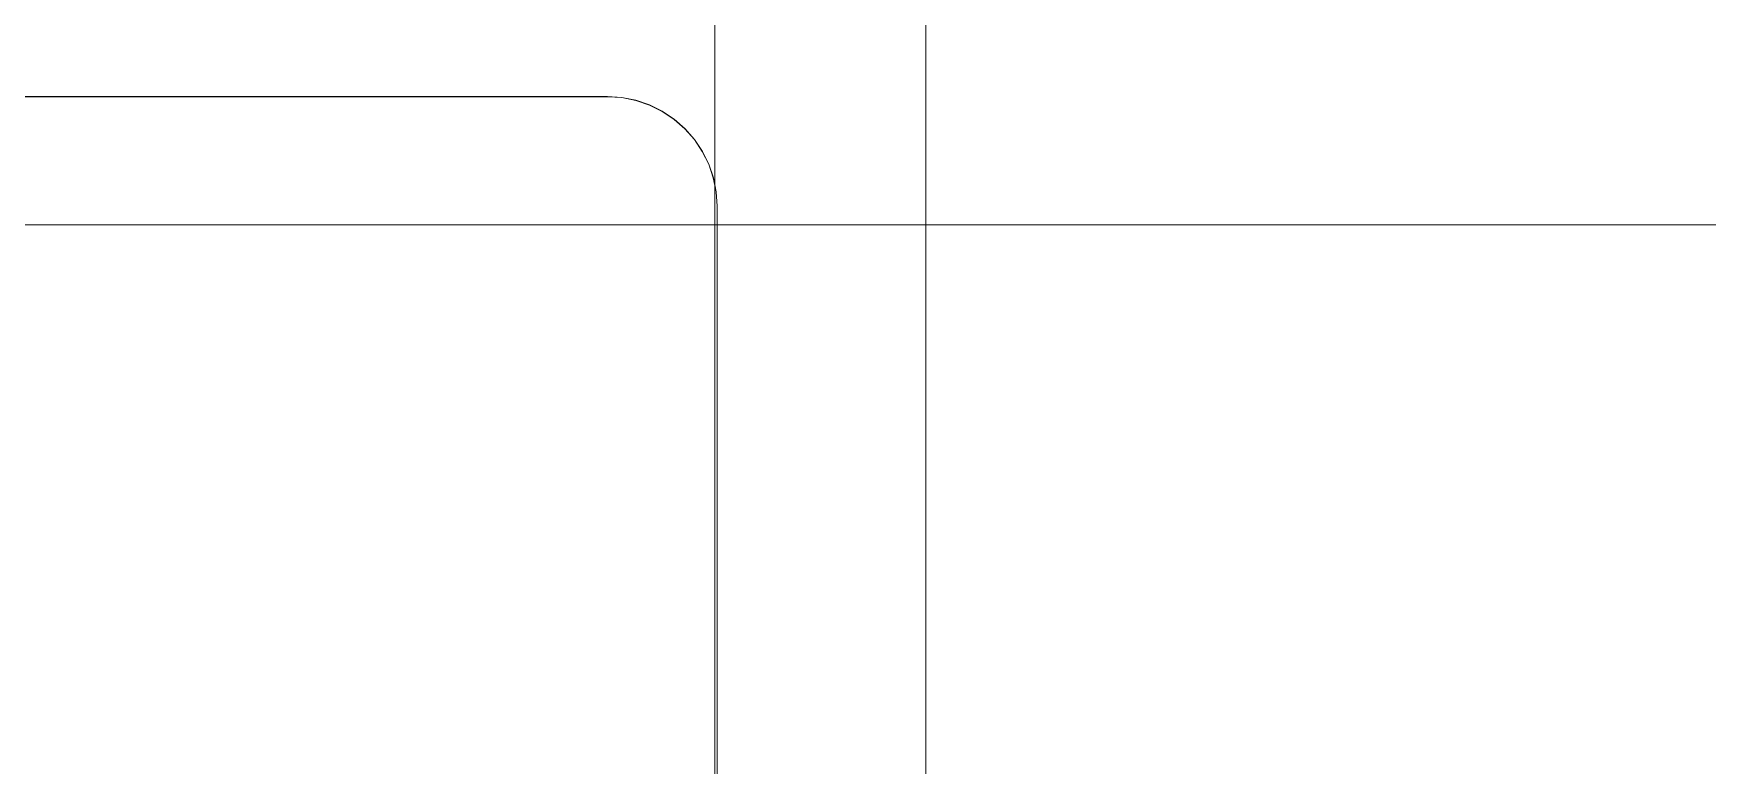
# Model space of a CAD drawing. Extents: x -566 to 72611, y -487 to 32334.
# Drawn here: x 47.37 to 67.43, y 108.52 to 117.3 of the extents above; entities that cross this region are included whole.
import ezdxf

# ---------------------------------------------------------------- set-up
doc = ezdxf.new("R2010")
doc.units = 0
doc.header["$LTSCALE"] = 0.5
doc.header["$MEASUREMENT"] = 0
doc.layers.add('ceilling', color=141, linetype='CONTINUOUS', lineweight=18)
doc.layers.add('floor', color=7, linetype='CONTINUOUS', lineweight=5, true_color=0xcfcfcf)
doc.layers.add('layout', color=7, linetype='CONTINUOUS', lineweight=5, true_color=0xcfcfcf)

msp = doc.modelspace()

# ---------------------------------------------------------------- hatches: boundary and pattern name
at = {"layer": 'floor'}
h = msp.add_hatch(dxfattribs=at)
h.set_pattern_fill('ANSI37', color=256, scale=100, angle=45)
h.set_pattern_definition([(90, (243.028, 267.632), (-12.5, 9e-16), []), (180, (243.028, 267.632), (-9e-16, -12.5), [])])
h.paths.add_polyline_path([(253.46925, 349.5), (154.11744, 349.5), (154.11744, 348.5), (101.14781, 348.5), (101.14781, 349.5), (0, 349.5), (0, 344.5), (36, 344.5, -0.33835703), (0, 308.66941), (0, 308.5), (0, 173.75), (253.46925, 173.75)])
h.paths.add_polyline_path([(36, 344.5), (0, 344.5), (0, 308.66941, 0.33835703)], flags=17)
h.paths.add_polyline_path([(253.46925, 173.75), (0, 173.75), (0, 173.74997), (0, 169.75), (253.46925, 169.75)])
h.paths.add_polyline_path([(253.46925, 169.75), (0, 169.75), (0, 149.21137), (36, 149.21137, -0.33835703), (0, 113.38078), (0, 113.21137), (0, 29.94998), (0, -5), (253.46925, -5)])
h.paths.add_polyline_path([(36, 149.21137), (0, 149.21137), (0, 113.38078, 0.33835703)], flags=17)
h.paths.add_polyline_path([(575.25, 169.75), (510, 169.75), (474.75, 169.75), (327.5, 169.75), (285.46925, 169.75), (285.46925, 165.75), (253.46925, 165.75), (253.46925, -5), (263.99725, -5), (263.99725, 95.99051), (287, 95.99051), (287, 97.5), (292, 97.5), (292, -5), (341.25, -5), (341.25, 13.02988), (341.25012, 15.02988), (346.24839, 15.02988, 0.36108524), (374.08728, 41.24999), (346.25012, 41.24999), (346.25012, 42.99999), (341.25, 42.99999), (341.25, 44.99999), (341.25, 97.5), (357.75, 97.5), (405.75, 97.5), (575.25, 97.5)])

# ---------------------------------------------------------------- linework, layer by layer
at = {"layer": 'ceilling'}
for p, q in [((58.06343, 169.75), (58.06343, -5)), ((0, 115), (575.25, 115)), ((0, 115), (575.25, 115))]:
    msp.add_line(p, q, dxfattribs=at)
at = {"layer": 'layout'}
for points in [[(24.82161, 116.53768, 70.22398), (54.24678, 116.53951, 70.2116), (24.82148, 116.53951, 70.2116)], [(54.24678, 116.53951, 70.2116), (24.82161, 116.53768, 70.22398), (54.24678, 116.53768, 70.22398)], [(54.24678, 116.53768, 70.22398), (54.41853, 116.52822, 70.2116), (54.24678, 116.53951, 70.2116)], [(54.41853, 116.52822, 70.2116), (54.24678, 116.53768, 70.22398), (54.41829, 116.52645, 70.22398)], [(54.41829, 116.52645, 70.22398), (54.58723, 116.49471, 70.2116), (54.41853, 116.52822, 70.2116)], [(54.58723, 116.49471, 70.2116), (54.41829, 116.52645, 70.22398), (54.58674, 116.49294, 70.22398)], [(54.58674, 116.49294, 70.22398), (54.75007, 116.43935, 70.2116), (54.58723, 116.49471, 70.2116)], [(54.75007, 116.43935, 70.2116), (54.58674, 116.49294, 70.22398), (54.74946, 116.43771, 70.22398)], [(54.74946, 116.43771, 70.22398), (54.90437, 116.3633, 70.2116), (54.75007, 116.43935, 70.2116)], [(54.90437, 116.3633, 70.2116), (54.74946, 116.43771, 70.22398), (54.90351, 116.36172, 70.22398)], [(54.90351, 116.36172, 70.22398), (55.04744, 116.26772, 70.2116), (54.90437, 116.3633, 70.2116)], [(55.04744, 116.26772, 70.2116), (54.90351, 116.36172, 70.22398), (55.04634, 116.26626, 70.22398)], [(55.04634, 116.26626, 70.22398), (55.17683, 116.15426, 70.2116), (55.04744, 116.26772, 70.2116)], [(55.17683, 116.15426, 70.2116), (55.04634, 116.26626, 70.22398), (55.17549, 116.15304, 70.22398)], [(55.17549, 116.15304, 70.22398), (55.29023, 116.02492, 70.2116), (55.17683, 116.15426, 70.2116)], [(55.29023, 116.02492, 70.2116), (55.17549, 116.15304, 70.22398), (55.28877, 116.02383, 70.22398)], [(55.28877, 116.02383, 70.22398), (55.38581, 115.88186, 70.2116), (55.29023, 116.02492, 70.2116)], [(55.38581, 115.88186, 70.2116), (55.28877, 116.02383, 70.22398), (55.38423, 115.881, 70.22398)], [(55.38423, 115.881, 70.22398), (55.46186, 115.72756, 70.2116), (55.38581, 115.88186, 70.2116)], [(55.46186, 115.72756, 70.2116), (55.38423, 115.881, 70.22398), (55.46028, 115.72689, 70.22398)], [(55.46028, 115.72689, 70.22398), (55.51716, 115.56466, 70.2116), (55.46186, 115.72756, 70.2116)], [(55.51716, 115.56466, 70.2116), (55.46028, 115.72689, 70.22398), (55.51545, 115.56423, 70.22398)], [(55.51545, 115.56423, 70.22398), (55.55073, 115.39596, 70.2116), (55.51716, 115.56466, 70.2116)], [(55.55073, 115.39596, 70.2116), (55.51545, 115.56423, 70.22398), (55.54902, 115.39571, 70.22398)], [(55.54902, 115.39571, 70.22398), (55.56208, 115.22427, 70.2116), (55.55073, 115.39596, 70.2116)], [(55.56208, 115.22427, 70.2116), (55.54902, 115.39571, 70.22398), (55.56025, 115.2242, 70.22398)], [(55.56208, 115.22427, 70.2116), (55.56025, 84.48382, 70.22398), (55.56208, 84.48376, 70.2116)]]:
    msp.add_3dface(points, dxfattribs=at)

doc.saveas('drawing.dxf')
